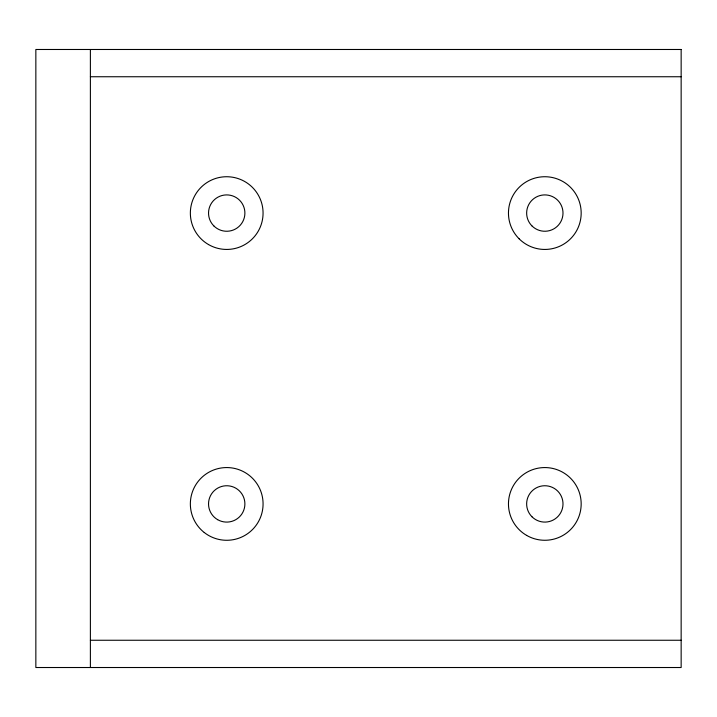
<?xml version="1.0" encoding="UTF-8"?>
<svg xmlns="http://www.w3.org/2000/svg" width="717" height="717" viewBox="0 0 717 717"><rect width="100%" height="100%" fill="white"/><g stroke="black" fill="none" stroke-linecap="round" stroke-linejoin="round"><path stroke-width="1.08" d="M90.387 76.746L681.15 76.746M90.387 640.254L681.15 640.254M90.387 49.482L90.387 667.518M681.15 49.482L35.85 49.482L35.85 667.518L681.15 667.518L681.15 49.482M531.969 516.769A18.176 18.176 0 0 0 562.379 508.622A18.176 18.176 0 0 0 540.116 486.359A18.176 18.176 0 0 0 531.969 516.769M532.148 226.106A18.176 18.176 0 0 0 562.442 217.538A18.176 18.176 0 0 0 539.874 195.589A18.176 18.176 0 0 0 532.148 226.106M213.863 225.936A18.176 18.176 0 0 0 244.273 217.789A18.176 18.176 0 0 0 222.01 195.526A18.176 18.176 0 0 0 213.863 225.936M217.627 519.664A18.176 18.176 0 0 0 244.891 503.917A18.176 18.176 0 0 0 217.627 488.178A18.176 18.176 0 0 0 217.627 519.664M204.228 532.489A36.352 36.352 0 0 0 262.7 509.115A36.352 36.352 0 0 0 213.218 470.164A36.352 36.352 0 0 0 204.228 532.489M208.539 244.569A36.352 36.352 0 0 0 263.067 213.083A36.352 36.352 0 0 0 208.539 181.598A36.352 36.352 0 0 0 208.539 244.569M519.108 238.788A36.352 36.352 0 0 0 579.936 222.494A36.352 36.352 0 0 0 535.411 177.968A36.352 36.352 0 0 0 519.108 238.788M526.645 535.402A36.352 36.352 0 0 0 581.173 503.917A36.352 36.352 0 0 0 526.645 472.431A36.352 36.352 0 0 0 526.645 535.402"/></g></svg>
